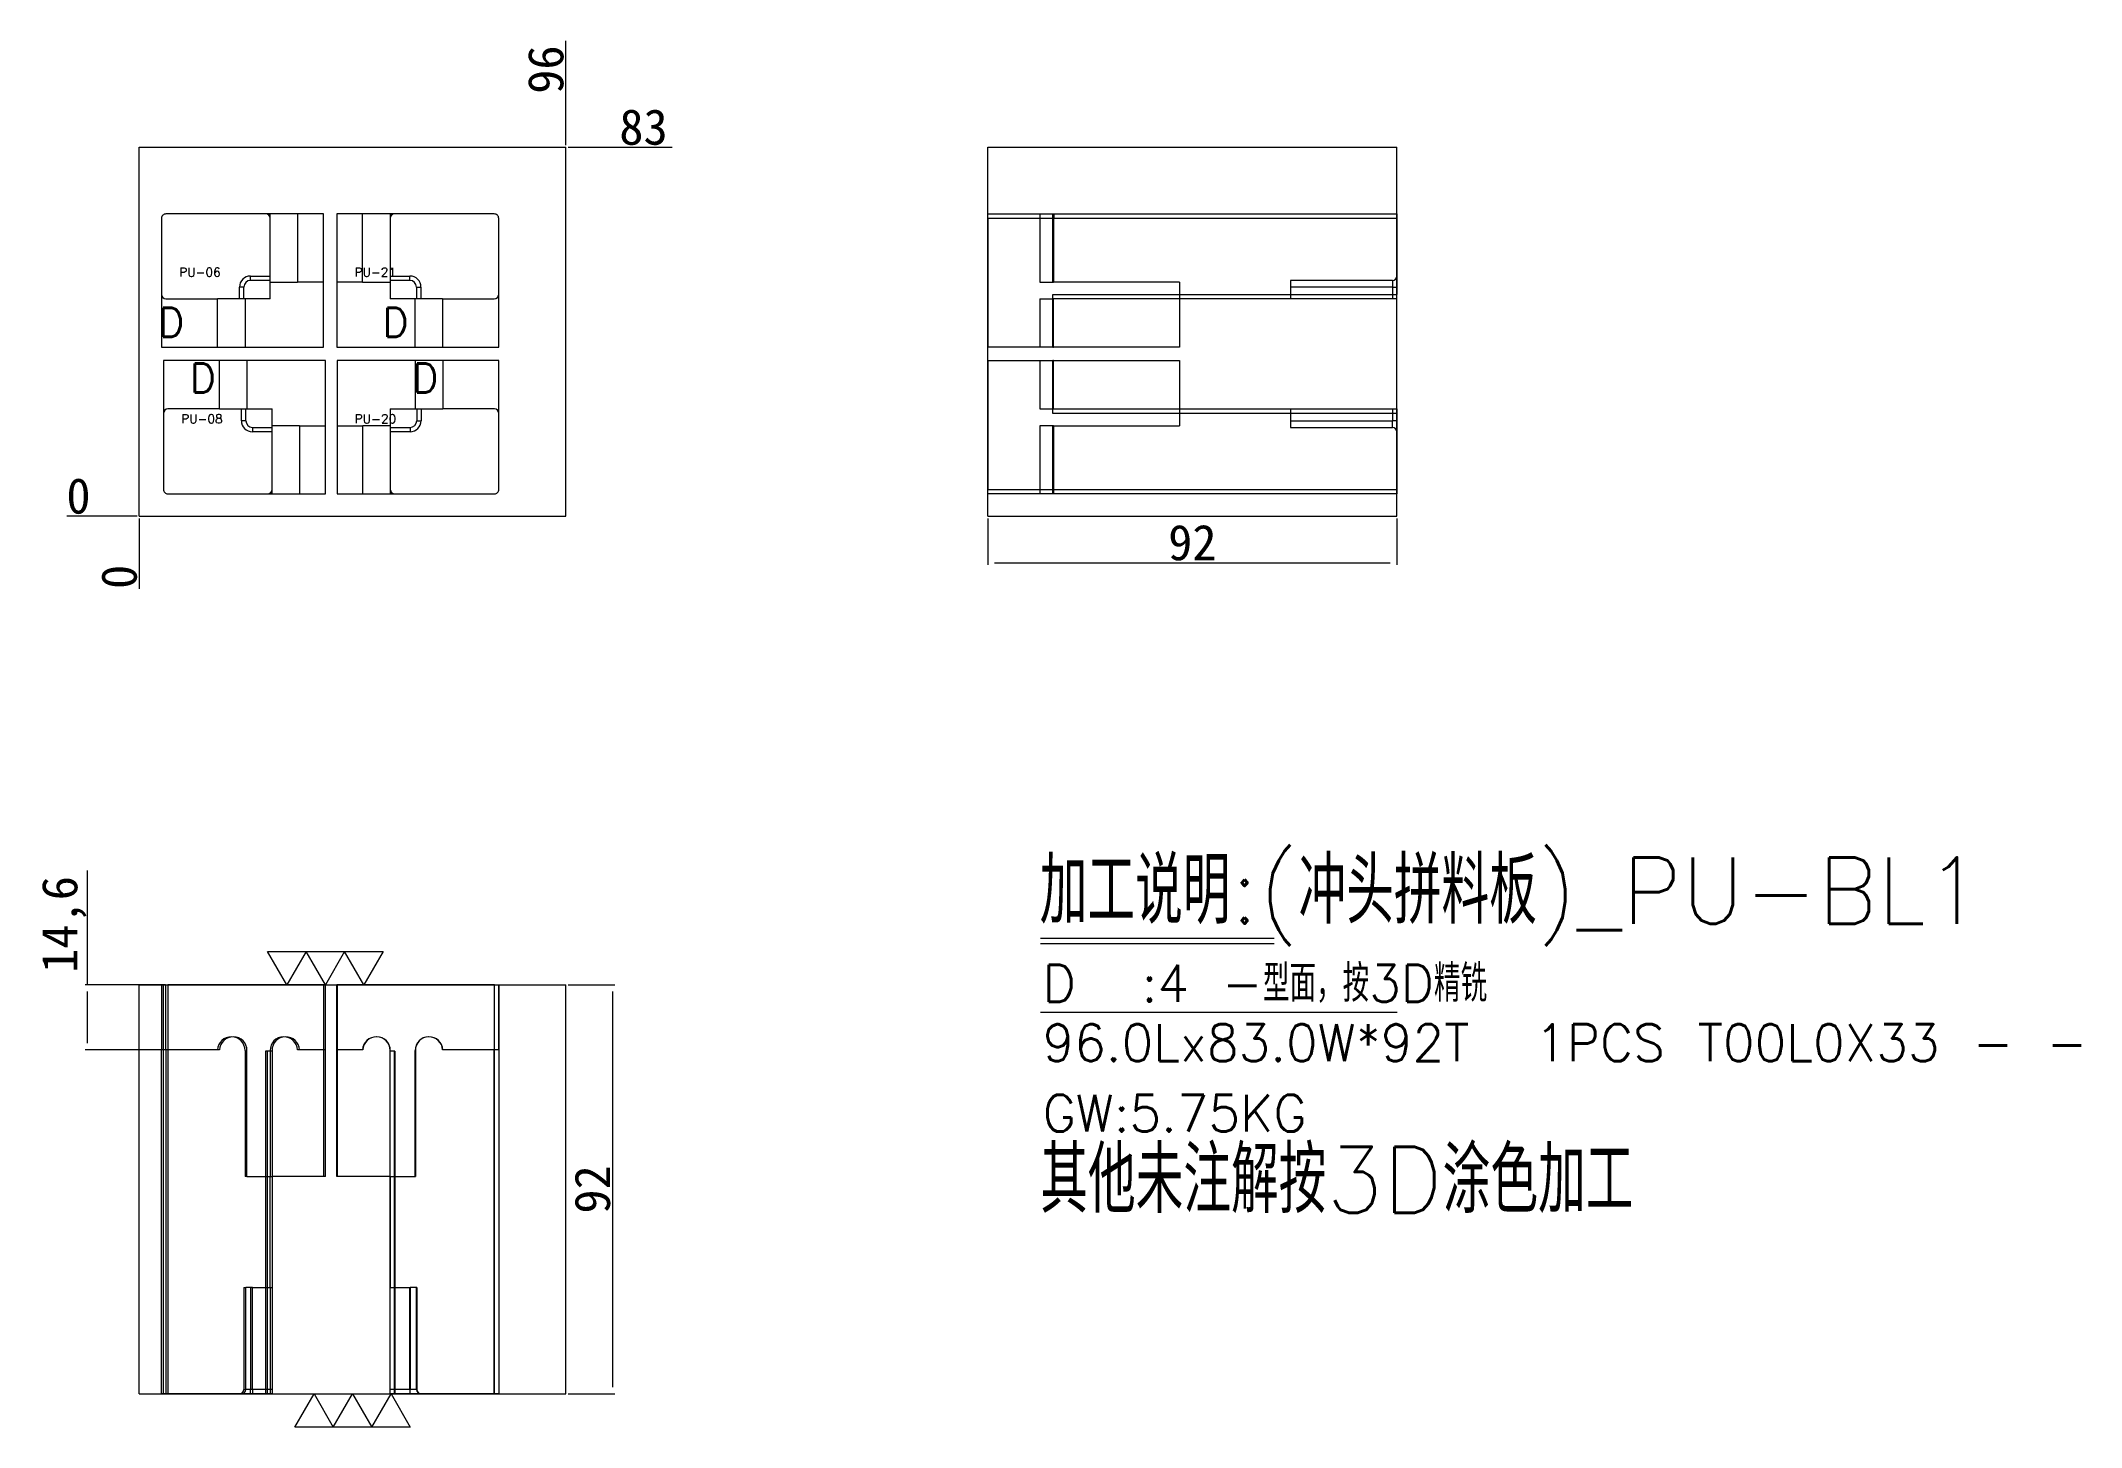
# Model space of a CAD drawing. Header units: millimetres. Extents: x 10329 to 10788, y 53806 to 54118.
import ezdxf

# ---------------------------------------------------------------- set-up
doc = ezdxf.new("R2010")
doc.units = ezdxf.units.MM
doc.linetypes.add('DASHED', pattern=[0])
doc.layers.add('dim', color=4, linetype='Continuous')
doc.layers.add('PUNCH', color=2, linetype='Continuous')
doc.styles.add('_PUG_ERP', font='txt')
doc.styles.add('chinesef_fs', font='txt.shx', dxfattribs={"bigfont": 'gbcbig.shx'})
doc.dimstyles.new('_PUG_ERP', dxfattribs={"dimtxt": 8, "dimasz": 1.5, "dimexe": 0.5, "dimexo": 0.5, "dimgap": 0.5, "dimtad": 1, "dimtxsty": '_PUG_ERP', "dimblk": 'CLOSEDBLANK', "dimcen": 0, "dimclrd": 4, "dimclre": 4, "dimclrt": 3, "dimazin": 3, "dimtfac": 1, "dimtmove": 0, "dimatfit": 3, "dimldrblk": 'CLOSEDBLANK', "dimlwd": 9, "dimlwe": 9})

# ---------------------------------------------------------------- blocks, each defined once
blk = doc.blocks.new('*D733')
at = {"layer": 'Defpoints', "color": 0}
for p in [(10446.84, 54094.49), (10457.34, 54094.49), (10350.84, 54011.49)]:
    blk.add_point(p, dxfattribs=at)
at = {"layer": 'dim', "color": 4, "lineweight": 9}
blk.add_line((10447.34, 54094.49), (10470.79, 54094.49), dxfattribs=at)
at = {"layer": 'dim', "color": 3, "lineweight": 13, "insert": (10464.31, 54098.99), "char_height": 8, "attachment_point": 5, "style": '_PUG_ERP'}
blk.add_mtext('83', dxfattribs=at)
blk = doc.blocks.new('_ClosedBlank')
blk = doc.blocks.new('*D734')
at = {"layer": 'Defpoints', "color": 0}
for p in [(10340.34, 54011.49), (10350.84, 54011.49), (10350.84, 54011.49)]:
    blk.add_point(p, dxfattribs=at)
at = {"layer": 'dim', "color": 4, "lineweight": 9}
blk.add_line((10350.34, 54011.49), (10334.51, 54011.49), dxfattribs=at)
at = {"layer": 'dim', "color": 3, "lineweight": 13, "insert": (10337.17, 54015.99), "char_height": 8, "attachment_point": 5, "style": '_PUG_ERP'}
blk.add_mtext('0', dxfattribs=at)
blk = doc.blocks.new('*D735')
at = {"layer": 'Defpoints', "color": 0}
for p in [(10350.84, 54011.49), (10350.84, 54011.49), (10350.84, 54000.99)]:
    blk.add_point(p, dxfattribs=at)
at = {"layer": 'dim', "color": 4, "lineweight": 9}
blk.add_line((10350.84, 54010.99), (10350.84, 53995.15), dxfattribs=at)
at = {"layer": 'dim', "color": 3, "lineweight": 13, "insert": (10346.34, 53997.82), "char_height": 8, "attachment_point": 5, "rotation": 90, "style": '_PUG_ERP'}
blk.add_mtext('0', dxfattribs=at)
blk = doc.blocks.new('*D736')
at = {"layer": 'Defpoints', "color": 0}
for p in [(10446.84, 54104.99), (10446.84, 54094.49), (10350.84, 54011.49)]:
    blk.add_point(p, dxfattribs=at)
at = {"layer": 'dim', "color": 4, "lineweight": 9}
blk.add_line((10446.84, 54094.99), (10446.84, 54118.44), dxfattribs=at)
at = {"layer": 'dim', "color": 3, "lineweight": 13, "insert": (10442.34, 54111.96), "char_height": 8, "attachment_point": 5, "rotation": 90, "style": '_PUG_ERP'}
blk.add_mtext('96', dxfattribs=at)
blk = doc.blocks.new('*D737')
at = {"layer": 'Defpoints', "color": 0}
for p in [(10446.84, 53905.99), (10446.84, 53813.99), (10457.34, 53813.99)]:
    blk.add_point(p, dxfattribs=at)
at = {"layer": 'dim', "color": 4, "lineweight": 9}
for p, q in [((10447.34, 53905.99), (10457.84, 53905.99)), ((10457.34, 53904.49), (10457.34, 53815.49)), ((10447.34, 53813.99), (10457.84, 53813.99))]:
    blk.add_line(p, q, dxfattribs=at)
at = {"layer": 'dim', "color": 3, "lineweight": 13, "insert": (10452.84, 53859.99), "char_height": 8, "attachment_point": 5, "rotation": 90, "style": '_PUG_ERP'}
blk.add_mtext('92', dxfattribs=at)
blk = doc.blocks.new('*D738')
at = {"layer": 'Defpoints', "color": 0}
for p in [(10541.81, 54011.49), (10633.81, 54011.49), (10633.81, 54000.99)]:
    blk.add_point(p, dxfattribs=at)
at = {"layer": 'dim', "color": 4, "lineweight": 9}
for p, q in [((10541.81, 54010.99), (10541.81, 54000.49)), ((10633.81, 54010.99), (10633.81, 54000.49)), ((10543.31, 54000.99), (10632.31, 54000.99))]:
    blk.add_line(p, q, dxfattribs=at)
at = {"layer": 'dim', "color": 3, "lineweight": 13, "insert": (10587.81, 54005.49), "char_height": 8, "attachment_point": 5, "style": '_PUG_ERP'}
blk.add_mtext('92', dxfattribs=at)
blk = doc.blocks.new('*D739')
at = {"layer": 'Defpoints', "color": 0}
for p in [(10339.2, 53905.99), (10357.28, 53905.99), (10357.28, 53891.39)]:
    blk.add_point(p, dxfattribs=at)
at = {"layer": 'dim', "color": 4, "lineweight": 9}
for p, q in [((10339.2, 53905.99), (10339.2, 53931.72)), ((10356.78, 53905.99), (10338.7, 53905.99)), ((10339.2, 53892.89), (10339.2, 53904.49)), ((10356.78, 53891.39), (10338.7, 53891.39))]:
    blk.add_line(p, q, dxfattribs=at)
at = {"layer": 'dim', "color": 3, "lineweight": 13, "insert": (10333.94, 53919.61), "char_height": 8, "attachment_point": 5, "rotation": 90, "style": '_PUG_ERP'}
blk.add_mtext('14,6', dxfattribs=at)

msp = doc.modelspace()

# ---------------------------------------------------------------- linework, layer by layer
at = {"layer": 'dim', "color": 252, "linetype": 'DASHED', "lineweight": 13, "ltscale": 0.2}
for p, q in [((10350.839, 54094.487), (10446.839, 54094.487)), ((10350.839, 54011.487), (10350.839, 54094.487)), ((10446.839, 54011.487), (10446.839, 54094.487)), ((10541.809, 54094.487), (10633.809, 54094.487)), ((10541.809, 54011.487), (10541.809, 54094.487)), ((10633.809, 54011.487), (10633.809, 54094.487)), ((10350.839, 54011.487), (10446.839, 54011.487)), ((10541.809, 54011.487), (10633.809, 54011.487)), ((10350.839, 53905.987), (10446.839, 53905.987)), ((10350.839, 53813.987), (10350.839, 53905.987)), ((10446.839, 53813.987), (10446.839, 53905.987)), ((10350.839, 53813.987), (10446.839, 53813.987))]:
    msp.add_line(p, q, dxfattribs=at)
at = {"layer": 'dim', "color": 8, "linetype": 'Continuous', "lineweight": 13}
for p, q in [((10553.67, 53916.537), (10606.237, 53916.537)), ((10553.67, 53915.299), (10606.237, 53915.299)), ((10553.67, 53899.862), (10633.86, 53899.862))]:
    msp.add_line(p, q, dxfattribs=at)
at = {"layer": 'dim', "lineweight": 13}
for points in [[(10405.709, 53913.487), (10401.379, 53905.987), (10397.049, 53913.487), (10392.719, 53905.987), (10388.389, 53913.487), (10384.058, 53905.987), (10379.728, 53913.487), (10405.709, 53913.487)], [(10385.848, 53806.487), (10390.178, 53813.987), (10394.509, 53806.487), (10398.839, 53813.987), (10403.169, 53806.487), (10407.499, 53813.987), (10411.829, 53806.487), (10385.848, 53806.487)]]:
    msp.add_lwpolyline(points, close=True, dxfattribs=at)
at = {"layer": 'PUNCH', "color": 2, "linetype": 'DASHED', "lineweight": 13, "ltscale": 0.446578}
for p, q in [((10380.279, 54064.165), (10380.279, 54079.487)), ((10386.475, 54079.487), (10386.475, 54064.165)), ((10401.083, 54064.165), (10401.083, 54079.487)), ((10407.279, 54079.487), (10407.279, 54064.165)), ((10553.469, 54079.487), (10553.469, 54064.165)), ((10556.409, 54064.165), (10556.409, 54079.487)), ((10556.669, 54079.487), (10556.669, 54078.487)), ((10374.389, 54060.375), (10374.389, 54063.015)), ((10380.279, 54064.515), (10375.889, 54064.515)), ((10380.279, 54060.375), (10380.279, 54064.165)), ((10380.279, 54064.165), (10386.475, 54064.165)), ((10392.279, 54064.165), (10386.475, 54064.165)), ((10401.083, 54064.165), (10395.279, 54064.165)), ((10401.083, 54064.165), (10407.279, 54064.165)), ((10411.719, 54064.515), (10407.279, 54064.515)), ((10407.279, 54064.165), (10407.279, 54060.375)), ((10413.219, 54063.015), (10413.219, 54060.375)), ((10553.469, 54064.165), (10556.569, 54064.165)), ((10584.909, 54064.165), (10556.569, 54064.165)), ((10584.909, 54064.165), (10584.909, 54060.375)), ((10609.909, 54064.515), (10609.909, 54063.015)), ((10632.809, 54064.515), (10609.909, 54064.515)), ((10609.909, 54063.015), (10609.909, 54060.375)), ((10356.839, 54060.375), (10368.443, 54060.375)), ((10368.443, 54049.487), (10368.443, 54060.375)), ((10374.639, 54060.375), (10368.443, 54060.375)), ((10380.279, 54060.375), (10374.639, 54060.375)), ((10374.639, 54060.375), (10374.639, 54049.487)), ((10412.919, 54060.375), (10407.279, 54060.375)), ((10412.919, 54049.487), (10412.919, 54060.375)), ((10419.115, 54060.375), (10412.919, 54060.375)), ((10419.115, 54060.375), (10430.719, 54060.375)), ((10419.115, 54060.375), (10419.115, 54049.487)), ((10553.469, 54060.375), (10553.469, 54049.487)), ((10553.469, 54060.375), (10556.409, 54060.375)), ((10368.883, 54035.598), (10368.883, 54046.487)), ((10375.079, 54046.487), (10375.079, 54035.598)), ((10412.979, 54035.598), (10412.979, 54046.487)), ((10419.175, 54046.487), (10419.175, 54035.598)), ((10553.469, 54046.487), (10553.469, 54035.598)), ((10368.883, 54035.598), (10357.279, 54035.598)), ((10368.883, 54035.598), (10375.079, 54035.598)), ((10374.829, 54032.958), (10374.829, 54035.598)), ((10375.079, 54035.598), (10380.719, 54035.598)), ((10380.719, 54031.808), (10380.719, 54035.598)), ((10407.339, 54035.598), (10412.979, 54035.598)), ((10407.339, 54035.598), (10407.339, 54031.808)), ((10412.979, 54035.598), (10419.175, 54035.598)), ((10413.279, 54035.598), (10413.279, 54032.958)), ((10430.779, 54035.598), (10419.175, 54035.598)), ((10553.469, 54035.598), (10556.409, 54035.598)), ((10584.909, 54035.598), (10584.909, 54031.808)), ((10609.909, 54035.598), (10609.909, 54032.958)), ((10376.329, 54031.458), (10380.719, 54031.458)), ((10380.719, 54016.487), (10380.719, 54031.808)), ((10386.915, 54031.808), (10380.719, 54031.808)), ((10386.915, 54031.808), (10392.719, 54031.808)), ((10386.915, 54031.808), (10386.915, 54016.487)), ((10395.339, 54031.808), (10401.143, 54031.808)), ((10401.143, 54016.487), (10401.143, 54031.808)), ((10407.339, 54031.808), (10401.143, 54031.808)), ((10407.339, 54031.808), (10407.339, 54016.487)), ((10407.339, 54031.458), (10411.779, 54031.458)), ((10553.469, 54031.808), (10553.469, 54016.487)), ((10556.569, 54031.808), (10553.469, 54031.808)), ((10556.409, 54016.487), (10556.409, 54031.808)), ((10556.569, 54031.808), (10584.909, 54031.808)), ((10609.909, 54032.958), (10609.909, 54031.458)), ((10609.909, 54031.458), (10632.809, 54031.458)), ((10556.669, 54016.487), (10556.669, 54017.487)), ((10357.279, 53891.387), (10356.279, 53891.387)), ((10368.883, 53891.387), (10357.279, 53891.387)), ((10374.639, 53891.227), (10374.639, 53862.887)), ((10375.079, 53862.887), (10375.079, 53891.227)), ((10379.719, 53891.127), (10379.279, 53891.127)), ((10380.279, 53891.227), (10380.279, 53862.887)), ((10386.915, 53891.387), (10386.475, 53891.387)), ((10395.339, 53891.387), (10395.279, 53891.387)), ((10407.279, 53862.887), (10407.279, 53891.227)), ((10407.339, 53891.127), (10407.279, 53891.127)), ((10412.919, 53862.887), (10412.919, 53891.227)), ((10412.979, 53891.227), (10412.979, 53862.887)), ((10419.175, 53891.387), (10419.115, 53891.387)), ((10430.779, 53891.387), (10419.175, 53891.387)), ((10431.779, 53891.387), (10430.779, 53891.387)), ((10431.719, 53891.387), (10431.719, 53813.987)), ((10375.079, 53862.887), (10374.639, 53862.887)), ((10375.079, 53862.887), (10380.719, 53862.887)), ((10380.279, 53837.887), (10380.279, 53862.887)), ((10407.339, 53862.887), (10412.979, 53862.887)), ((10374.389, 53837.887), (10374.389, 53814.987)), ((10374.389, 53837.887), (10374.829, 53837.887)), ((10374.829, 53814.987), (10374.829, 53837.887)), ((10376.329, 53837.887), (10374.829, 53837.887)), ((10376.329, 53837.887), (10380.719, 53837.887)), ((10380.279, 53837.887), (10380.279, 53814.987)), ((10407.339, 53837.887), (10411.779, 53837.887)), ((10413.279, 53837.887), (10411.779, 53837.887)), ((10413.219, 53814.987), (10413.219, 53837.887)), ((10413.279, 53837.887), (10413.279, 53814.987)), ((10380.279, 53814.987), (10380.279, 53813.987))]:
    msp.add_line(p, q, dxfattribs=at)
at = {"layer": 'PUNCH', "color": 223, "linetype": 'Continuous', "lineweight": 13}
for p, q in [((10541.809, 54078.487), (10541.809, 54079.487)), ((10541.809, 54079.487), (10633.809, 54079.487)), ((10541.809, 54078.487), (10541.809, 54049.487)), ((10633.809, 54079.487), (10633.809, 54078.487)), ((10633.809, 54078.487), (10633.809, 54061.375)), ((10556.409, 54049.487), (10541.809, 54049.487)), ((10541.809, 54046.487), (10556.409, 54046.487)), ((10541.809, 54046.487), (10541.809, 54017.487)), ((10633.809, 54034.598), (10633.809, 54017.487)), ((10541.809, 54016.487), (10541.809, 54017.487)), ((10633.809, 54016.487), (10541.809, 54016.487)), ((10633.809, 54017.487), (10633.809, 54016.487)), ((10356.279, 53905.987), (10355.839, 53905.987)), ((10355.839, 53905.987), (10355.839, 53891.387)), ((10356.279, 53905.987), (10357.279, 53905.987)), ((10356.279, 53813.987), (10356.279, 53905.987)), ((10392.719, 53905.987), (10357.279, 53905.987)), ((10392.719, 53891.387), (10392.719, 53905.987)), ((10395.339, 53905.987), (10395.279, 53905.987)), ((10395.279, 53862.887), (10395.279, 53905.987)), ((10430.779, 53905.987), (10395.339, 53905.987)), ((10395.339, 53905.987), (10395.339, 53891.387)), ((10430.779, 53905.987), (10431.779, 53905.987)), ((10431.779, 53905.987), (10431.779, 53813.987)), ((10357.279, 53813.987), (10356.279, 53813.987)), ((10379.719, 53813.987), (10357.279, 53813.987)), ((10407.279, 53813.987), (10407.339, 53813.987)), ((10430.779, 53813.987), (10408.339, 53813.987)), ((10431.779, 53813.987), (10430.779, 53813.987))]:
    msp.add_line(p, q, dxfattribs=at)
at = {"layer": 'PUNCH', "color": 155, "linetype": 'Continuous', "lineweight": 13}
for p, q in [((10633.809, 54078.487), (10541.809, 54078.487)), ((10556.409, 54061.375), (10633.809, 54061.375)), ((10556.569, 54049.487), (10556.569, 54060.375)), ((10556.569, 54035.598), (10556.569, 54046.487)), ((10633.809, 54034.598), (10556.409, 54034.598)), ((10541.809, 54017.487), (10633.809, 54017.487)), ((10357.279, 53905.987), (10357.279, 53813.987)), ((10430.779, 53813.987), (10430.779, 53905.987)), ((10379.719, 53813.987), (10379.719, 53891.127)), ((10408.339, 53891.127), (10408.339, 53813.987)), ((10407.279, 53814.987), (10407.339, 53814.987))]:
    msp.add_line(p, q, dxfattribs=at)
at = {"layer": 'PUNCH', "color": 155, "linetype": 'DASHED', "lineweight": 13, "ltscale": 0.446578}
for p, q in [((10556.569, 54079.487), (10556.569, 54064.165)), ((10373.389, 54060.375), (10373.389, 54063.015)), ((10374.389, 54063.015), (10373.389, 54063.015)), ((10375.889, 54065.515), (10380.279, 54065.515)), ((10375.889, 54064.515), (10375.889, 54065.515)), ((10407.279, 54065.515), (10411.719, 54065.515)), ((10411.719, 54064.515), (10411.719, 54065.515)), ((10413.219, 54063.015), (10414.219, 54063.015)), ((10414.219, 54063.015), (10414.219, 54060.375)), ((10632.809, 54063.015), (10609.909, 54063.015)), ((10632.809, 54064.515), (10632.809, 54063.015)), ((10632.809, 54063.015), (10632.809, 54060.375)), ((10632.809, 54063.015), (10633.809, 54063.015)), ((10373.829, 54032.958), (10373.829, 54035.598)), ((10414.279, 54035.598), (10414.279, 54032.958)), ((10632.809, 54035.598), (10632.809, 54032.958)), ((10374.829, 54032.958), (10373.829, 54032.958)), ((10376.329, 54031.458), (10376.329, 54030.458)), ((10380.719, 54030.458), (10376.329, 54030.458)), ((10411.779, 54030.458), (10407.339, 54030.458)), ((10411.779, 54031.458), (10411.779, 54030.458)), ((10413.279, 54032.958), (10414.279, 54032.958)), ((10556.569, 54031.808), (10556.569, 54016.487)), ((10609.909, 54032.958), (10632.809, 54032.958)), ((10633.809, 54032.958), (10632.809, 54032.958)), ((10632.809, 54031.458), (10632.809, 54032.958)), ((10356.839, 53891.386), (10356.839, 53905.987)), ((10430.719, 53905.987), (10430.719, 53891.386)), ((10356.839, 53891.387), (10356.839, 53813.987)), ((10379.279, 53891.127), (10379.279, 53813.987)), ((10408.279, 53813.987), (10408.279, 53891.127)), ((10430.719, 53813.987), (10430.719, 53891.387)), ((10375.889, 53837.887), (10375.889, 53814.987)), ((10376.329, 53814.987), (10376.329, 53837.887)), ((10411.719, 53814.987), (10411.719, 53837.887)), ((10411.779, 53837.887), (10411.779, 53814.987)), ((10374.389, 53814.987), (10374.829, 53814.987)), ((10376.329, 53814.987), (10374.829, 53814.987)), ((10375.889, 53813.987), (10375.889, 53814.987)), ((10376.329, 53814.987), (10376.329, 53813.987)), ((10380.719, 53814.987), (10376.329, 53814.987)), ((10411.779, 53814.987), (10407.339, 53814.987)), ((10411.719, 53814.987), (10411.719, 53813.987)), ((10413.279, 53814.987), (10411.779, 53814.987)), ((10411.779, 53813.987), (10411.779, 53814.987))]:
    msp.add_line(p, q, dxfattribs=at)
at = {"layer": 'PUNCH', "color": 2, "linetype": 'Continuous', "lineweight": 13}
for p, q in [((10556.409, 54049.487), (10556.409, 54061.375)), ((10633.809, 54060.375), (10556.409, 54060.375)), ((10584.909, 54060.375), (10584.909, 54049.487)), ((10633.809, 54060.375), (10633.809, 54061.375)), ((10556.409, 54049.487), (10556.569, 54049.487)), ((10584.909, 54049.487), (10556.569, 54049.487)), ((10556.569, 54046.487), (10556.409, 54046.487)), ((10556.409, 54034.598), (10556.409, 54046.487)), ((10556.569, 54046.487), (10584.909, 54046.487)), ((10584.909, 54046.487), (10584.909, 54035.598)), ((10556.409, 54035.598), (10633.809, 54035.598)), ((10633.809, 54035.598), (10633.809, 54034.598)), ((10355.839, 53813.987), (10355.839, 53891.387)), ((10356.279, 53891.387), (10355.839, 53891.387)), ((10380.719, 53891.127), (10379.719, 53891.127)), ((10380.719, 53891.227), (10380.719, 53891.127)), ((10380.719, 53891.127), (10380.719, 53813.987)), ((10392.719, 53891.387), (10386.915, 53891.387)), ((10392.719, 53862.887), (10392.719, 53891.387)), ((10395.339, 53891.387), (10395.339, 53862.887)), ((10401.143, 53891.387), (10395.339, 53891.387)), ((10407.339, 53891.127), (10407.339, 53891.227)), ((10408.339, 53891.127), (10407.339, 53891.127)), ((10407.339, 53813.987), (10407.339, 53891.127)), ((10392.719, 53862.887), (10380.719, 53862.887)), ((10395.339, 53862.887), (10395.279, 53862.887)), ((10407.339, 53862.887), (10395.339, 53862.887)), ((10407.279, 53862.887), (10407.279, 53837.887)), ((10407.279, 53814.987), (10407.279, 53837.887)), ((10407.279, 53837.887), (10407.339, 53837.887)), ((10356.279, 53813.987), (10355.839, 53813.987)), ((10380.719, 53813.987), (10379.719, 53813.987)), ((10407.279, 53813.987), (10407.279, 53814.987)), ((10408.339, 53813.987), (10407.339, 53813.987))]:
    msp.add_line(p, q, dxfattribs=at)
at = {"layer": 'PUNCH', "color": 223, "linetype": 'DASHED', "lineweight": 13, "ltscale": 0.446578}
for p, q in [((10392.279, 53905.987), (10392.279, 53862.887)), ((10431.719, 53891.387), (10431.719, 53905.987))]:
    msp.add_line(p, q, dxfattribs=at)
at = {"layer": 'PUNCH', "color": 1, "lineweight": 13}
for points in [[(10392.279, 54049.487), (10392.279, 54079.487), (10356.839, 54079.487, 0.4142136), (10355.839, 54078.487), (10355.839, 54049.487)], [(10395.279, 54079.487), (10395.279, 54049.487), (10431.719, 54049.487), (10431.719, 54078.487, 0.4142136), (10430.719, 54079.487)], [(10356.279, 54046.487), (10356.279, 54017.487, 0.4142136), (10357.279, 54016.487), (10392.719, 54016.487), (10392.719, 54046.487)], [(10395.339, 54046.487), (10395.339, 54016.487), (10430.779, 54016.487, 0.4142136), (10431.779, 54017.487), (10431.779, 54046.487)]]:
    msp.add_lwpolyline(points, format="xyb", close=True, dxfattribs=at)
at = {"layer": 'PUNCH', "color": 2, "linetype": 'DASHED', "lineweight": 13, "ltscale": 0.446578}
for centre, radius, start, end in [((10379.279, 54078.487), 1, 0, 90), ((10408.279, 54078.487), 1, 90, 180), ((10375.889, 54063.015), 1.5, 90, 180), ((10411.719, 54063.015), 1.5, 0, 90), ((10356.839, 54061.375), 1, 180, 270), ((10430.719, 54061.375), 1, 270, 0), ((10357.279, 54034.598), 1, 90, 180), ((10430.779, 54034.598), 1, 0, 90), ((10376.329, 54032.958), 1.5, 180, 270), ((10411.779, 54032.958), 1.5, 270, 0), ((10379.719, 54017.487), 1, 270, 0), ((10408.339, 54017.487), 1, 180, 270), ((10371.539, 53891.227), 3.1, 0, 177.0413), ((10371.979, 53891.227), 3.1, 0, 177.0413), ((10383.379, 53891.227), 3.1, 2.9587, 180), ((10404.179, 53891.227), 3.1, 0, 177.0413), ((10416.019, 53891.227), 3.1, 2.9587, 180), ((10416.079, 53891.227), 3.1, 2.9587, 180), ((10373.389, 53814.987), 1, 270, 0), ((10414.219, 53814.987), 1, 180, 270)]:
    msp.add_arc(centre, radius, start, end, dxfattribs=at)
at = {"layer": 'PUNCH', "color": 155, "linetype": 'DASHED', "lineweight": 13, "ltscale": 0.446578}
for centre, start, end in [((10375.889, 54063.015), 90, 180), ((10411.719, 54063.015), 0, 90), ((10376.329, 54032.958), 180, 270), ((10411.779, 54032.958), 270, 0)]:
    msp.add_arc(centre, 2.5, start, end, dxfattribs=at)
at = {"layer": 'PUNCH', "color": 223, "linetype": 'DASHED', "lineweight": 13, "ltscale": 0.446578}
for centre, start, end in [((10632.809, 54065.515), 270, 0), ((10632.809, 54030.458), 0, 90), ((10373.829, 53814.987), 270, 0), ((10414.279, 53814.987), 180, 270)]:
    msp.add_arc(centre, 1, start, end, dxfattribs=at)
at = {"layer": 'PUNCH', "color": 2, "linetype": 'Continuous', "lineweight": 13}
for centre, start, end in [((10383.819, 53891.227), 2.9587, 180), ((10404.239, 53891.227), 0, 177.0413)]:
    msp.add_arc(centre, 3.1, start, end, dxfattribs=at)

# ---------------------------------------------------------------- texts
at = {"layer": 'dim', "color": 7, "lineweight": 13, "style": 'chinesef_fs'}
for s, p in [('PU-06', (10359.833, 54065.373)), ('PU-21', (10399.273, 54065.373)), ('PU-08', (10360.273, 54032.373)), ('PU-20', (10399.333, 54032.373))]:
    msp.add_text(s, height=2, dxfattribs=at).set_placement(p)
at = {"layer": 'dim', "color": 4, "lineweight": 13, "style": 'chinesef_fs'}
for s, height, p in [('D', 6.5, (10355.113, 54051.842)), ('D', 6.5, (10405.553, 54051.842)), ('D', 6.5, (10362.236, 54039.316)), ('D', 6.5, (10412.296, 54039.316)), ('加工说明:(冲头拼料板)_PU-BL1', 14.9, (10553.464, 53919.775)), ('D  :4 -型面，按3D精铣', 8.3, (10554.11, 53902.214)), ('96.0Lx83.0W*92T  1PCS T00L0X33 - - ', 8.3, (10554.11, 53888.839)), ('GW:5.75KG ', 8.3, (10554.11, 53872.989))]:
    msp.add_text(s, height=height, dxfattribs=at).set_placement(p)
at = {"layer": 'dim', "color": 21, "lineweight": 13, "style": 'chinesef_fs'}
msp.add_text('其他未注解按3D涂色加工', height=14.9, dxfattribs=at).set_placement((10553.605, 53854.7))

# ---------------------------------------------------------------- dimensions: what is measured, and where the dimension line sits
at = {"layer": 'dim', "lineweight": 13}
for feature_location, offset, dtype, origin, picture, middle in [((10446.839, 54094.487), (0, 10.5), 1, (10350.839, 54011.487), '*D736', (10442.339, 54111.963)), ((10446.839, 54094.487), (10.5, 0), 0, (10350.839, 54011.487), '*D733', (10464.315, 54098.987)), ((10350.838719128, 54011.486794284), (-10.5, 0), 0, (10350.838719128, 54011.486794284), '*D734', (10337.172052462, 54015.986794284)), ((10350.838719128, 54011.486794284), (0, -10.5), 1, (10350.838719128, 54011.486794284), '*D735', (10346.338719128, 53997.820127617))]:
    dim = msp.add_ordinate_dim(feature_location=feature_location, offset=offset, dtype=dtype, origin=origin, dimstyle='_PUG_ERP', dxfattribs=at)
    dim.commit()
    dim.dimension.update_dxf_attribs({"geometry": picture, "text_midpoint": middle})
dim = msp.add_linear_dim(base=(10633.809, 54000.987), p1=(10541.809, 54011.487), p2=(10633.809, 54011.487), dimstyle='_PUG_ERP', dxfattribs=at)
dim.commit()
dim.dimension.update_dxf_attribs({"geometry": '*D738', "text_midpoint": (10587.809, 54005.487)})
for base, p1, p2, picture, middle in [((10339.202, 53905.987), (10357.279, 53891.387), (10357.279, 53905.987), '*D739', (10333.94, 53919.606)), ((10457.339, 53813.987), (10446.839, 53905.987), (10446.839, 53813.987), '*D737', (10452.839, 53859.987))]:
    dim = msp.add_linear_dim(base=base, p1=p1, p2=p2, angle=90, dimstyle='_PUG_ERP', dxfattribs=at)
    dim.commit()
    dim.dimension.update_dxf_attribs({"geometry": picture, "text_midpoint": middle})

doc.saveas('drawing.dxf')
